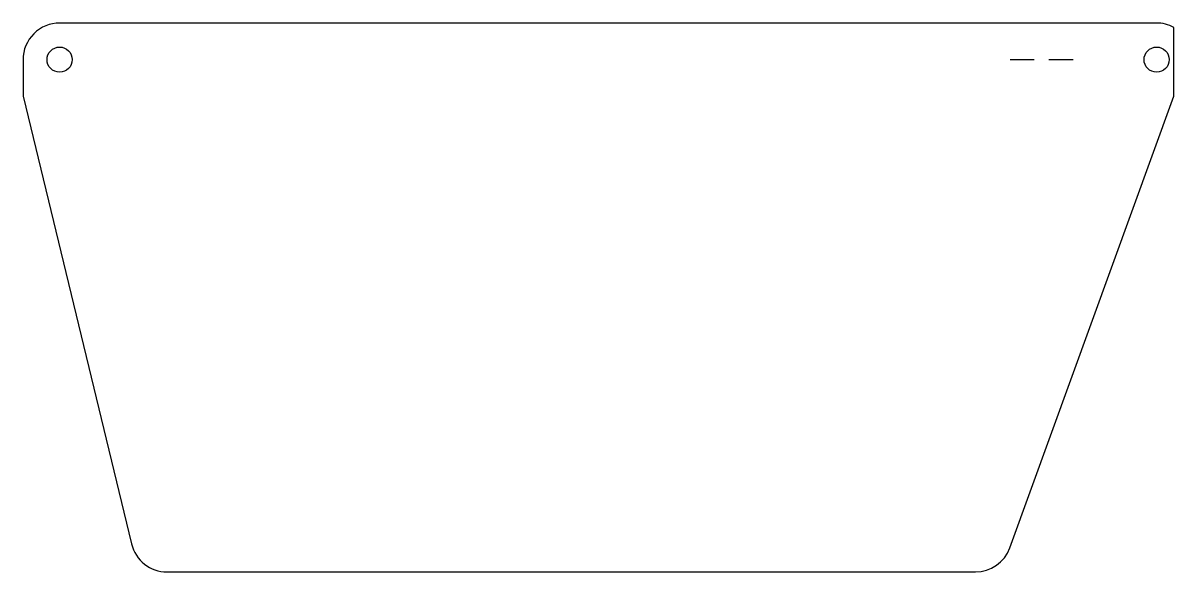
# Model space of a CAD drawing. Header units: inches. Extents: x -0.25 to 7.62, y -3.5 to 0.25.
import ezdxf

# ---------------------------------------------------------------- set-up
doc = ezdxf.new("R2010")
doc.units = ezdxf.units.IN
doc.header["$MEASUREMENT"] = 0
doc.linetypes.add('DASHED', pattern=[0.2067, 0.1654, -0.0413])

msp = doc.modelspace()

# ---------------------------------------------------------------- linework, layer by layer
at = {"color": 181, "linetype": 'DASHED', "lineweight": 25, "true_color": 0xa666ff}
msp.add_line((6.4986, -0.0003), (6.9986, -0.0003), dxfattribs=at)
for points in [[(-0.0011, 0.2495, 0.415494), (-0.2522, -0.0005), (-0.2522, -0.2505), (0.4898, -3.3089, 0.346097), (0.7328, -3.5), (1.0328, -3.5), (6.2617, -3.5, 0.315299), (6.4966, -3.3355), (7.6197, -0.25), (7.6197, 0.2195, 0.127594), (7.4977, 0.2495), (7.1939, 0.2495), (-0.0011, 0.2495, 0.415494), (-0.2522, -0.0005)], [(-0.2522, -0.0005), (-0.2522, -0.2505), (0.4898, -3.3089, 0.346097), (0.7328, -3.5), (1.0328, -3.5), (6.2617, -3.5, 0.315299), (6.4966, -3.3355), (7.6197, -0.25), (7.6197, 0.2195, 0.127594), (7.4977, 0.2495), (7.1939, 0.2495), (-0.0011, 0.2495, 0.415494), (-0.2522, -0.0005)]]:
    msp.add_lwpolyline(points, format="xyb")
for centre in [(-0.0022, -0.0005), (7.5009, -0.0005)]:
    msp.add_circle(centre, 0.086)

doc.saveas('drawing.dxf')
